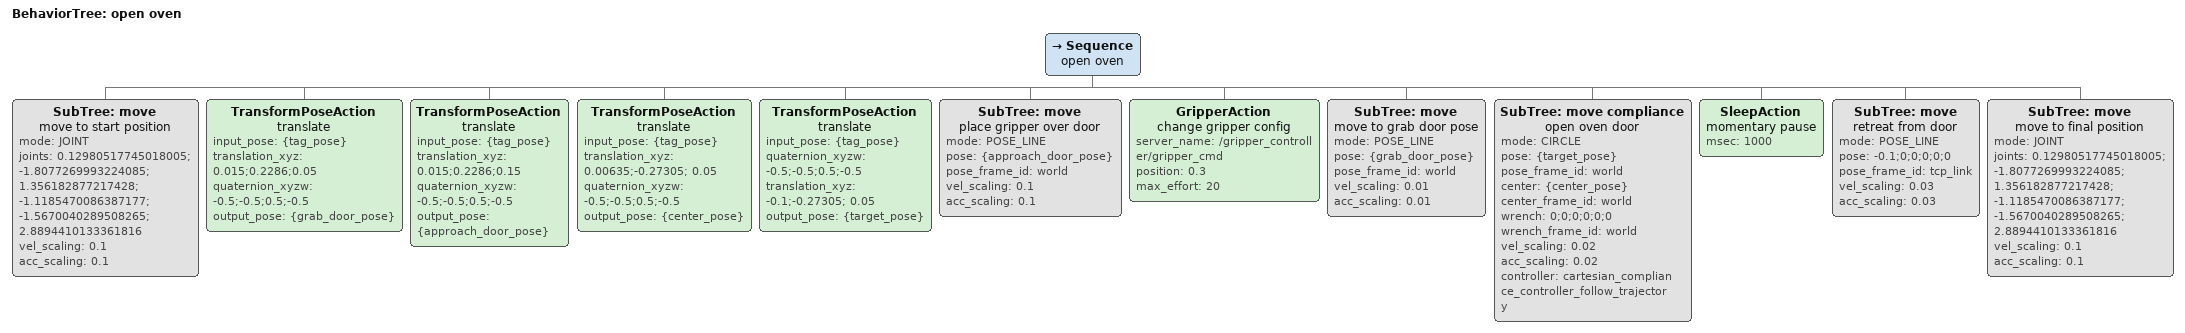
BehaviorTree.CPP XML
<root>
<!--
    inputs:
      - tag_pose
  -->
    <BehaviorTree ID="open oven">
        <Sequence name="open oven">

            <SubTree
                ID="move"
                name="move to start position"
                mode="JOINT"
                joints=" 0.12980517745018005; -1.8077269993224085;  1.356182877217428; -1.1185470086387177; -1.5670040289508265; 2.8894410133361816"
                vel_scaling="0.1"
                acc_scaling="0.1"
            />

            <TransformPoseAction
                name="translate"
                input_pose="{tag_pose}"
                translation_xyz="0.015;0.2286;0.05"
                quaternion_xyzw="-0.5;-0.5;0.5;-0.5"
                output_pose="{grab_door_pose}"
            />
            <TransformPoseAction
                name="translate"
                input_pose="{tag_pose}"
                translation_xyz="0.015;0.2286;0.15"
                quaternion_xyzw="-0.5;-0.5;0.5;-0.5"
                output_pose="{approach_door_pose}"
            />
            <TransformPoseAction
                name="translate"
                input_pose="{tag_pose}"
                translation_xyz="0.00635;-0.27305; 0.05"
                quaternion_xyzw="-0.5;-0.5;0.5;-0.5"
                output_pose="{center_pose}"
            />
            <TransformPoseAction
                name="translate"
                input_pose="{tag_pose}"
                quaternion_xyzw="-0.5;-0.5;0.5;-0.5"
                translation_xyz="-0.1;-0.27305; 0.05"
                output_pose="{target_pose}"
            />

            <!-- move to approach oven door pose -->
            <SubTree
                ID="move"
                name="place gripper over door"
                mode="POSE_LINE"
                pose="{approach_door_pose}"
                pose_frame_id="world"
                vel_scaling="0.1"
                acc_scaling="0.1"
            />

            <GripperAction
                        name="change gripper config"
                        server_name="/gripper_controller/gripper_cmd"
                        position="0.3"
                        max_effort="20"
                    />

            <SubTree
                ID="move"
                name="move to grab door pose"
                mode="POSE_LINE"
                pose="{grab_door_pose}"
                pose_frame_id="world"
                vel_scaling="0.01"
                acc_scaling="0.01"
            />

            <SubTree
                ID="move compliance"
                name="open oven door"
                mode="CIRCLE"
                pose="{target_pose}"
                pose_frame_id="world"
                center="{center_pose}"
                center_frame_id="world"
                wrench="0;0;0;0;0;0"
                wrench_frame_id="world"
                vel_scaling="0.02"
                acc_scaling="0.02"
                controller="cartesian_compliance_controller_follow_trajectory"
            />

            <SleepAction
                name="momentary pause"
                msec="1000"/>

            <!-- retreat from handle -->
            <SubTree
                ID="move"
                name="retreat from door"
                mode="POSE_LINE"
                pose="-0.1;0;0;0;0;0"
                pose_frame_id="tcp_link"
                vel_scaling="0.03"
                acc_scaling="0.03"
            />

            <SubTree
                ID="move"
                name="move to final position"
                mode="JOINT"
                joints=" 0.12980517745018005; -1.8077269993224085;  1.356182877217428; -1.1185470086387177; -1.5670040289508265; 2.8894410133361816"
                vel_scaling="0.1"
                acc_scaling="0.1"
            />

        </Sequence>
    </BehaviorTree>
</root>
